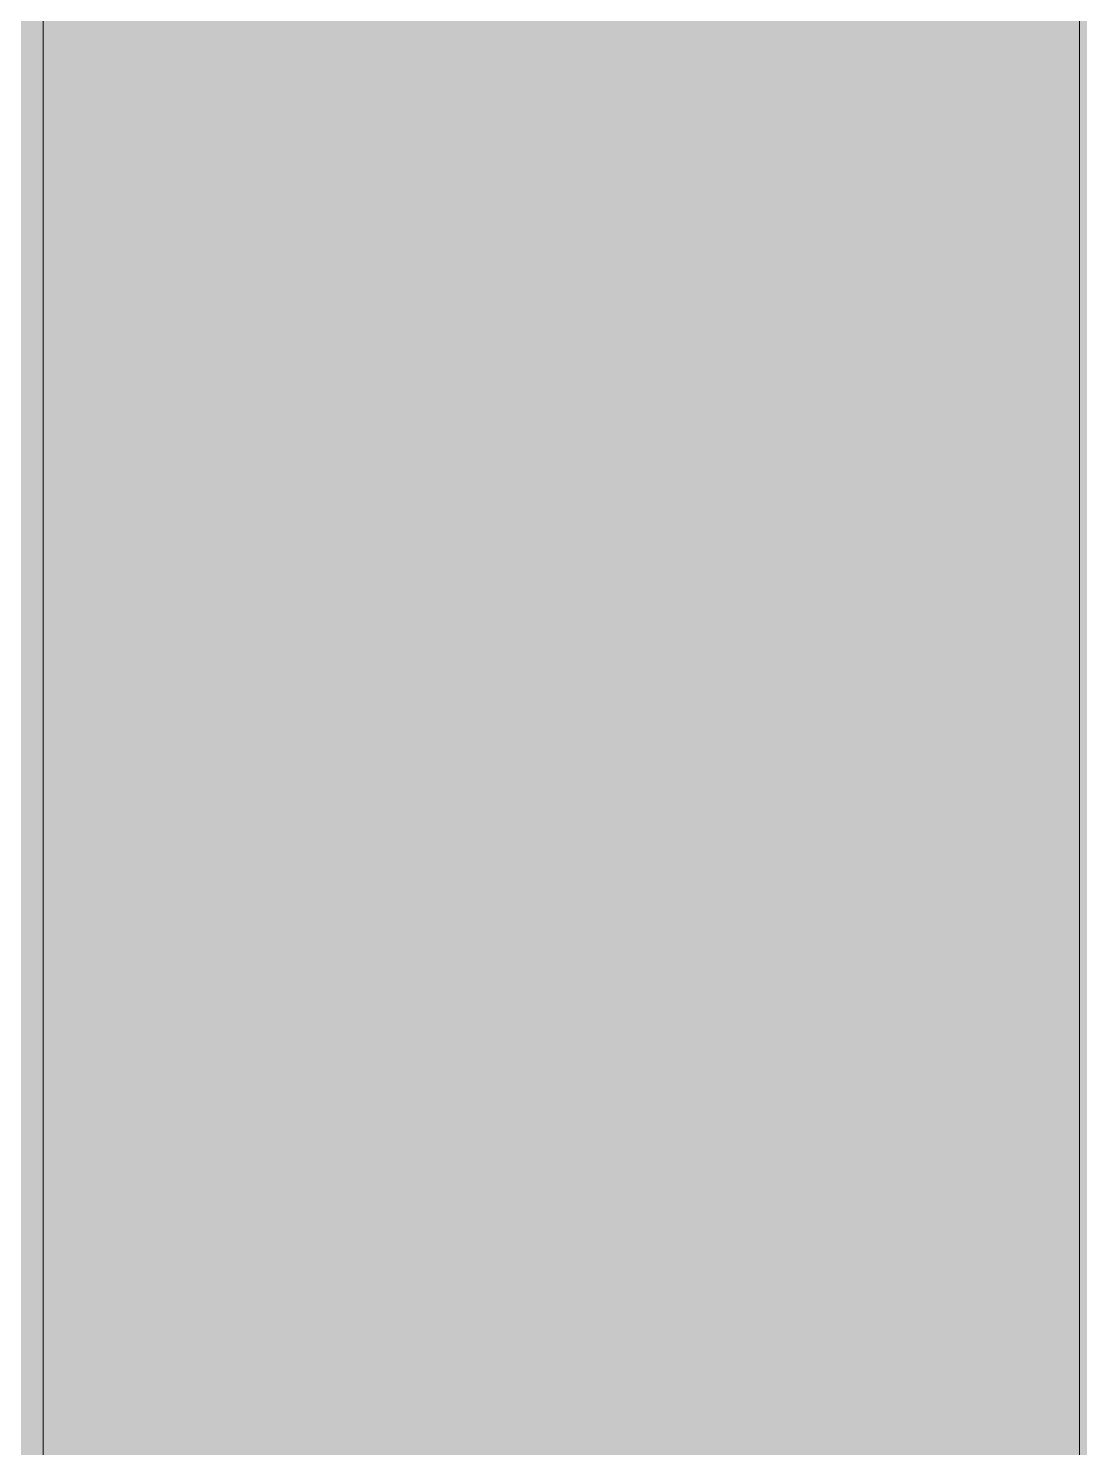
# Model space of a CAD drawing. Header units: metres. Extents: x -208 to 1512, y -277 to 123.
# Drawn here: x 830.793 to 831.582, y -4.05 to -2.984 of the extents above; entities that cross this region are included whole.
import ezdxf

# ---------------------------------------------------------------- set-up
doc = ezdxf.new("R2010")
doc.units = ezdxf.units.M
doc.header["$MEASUREMENT"] = 0
for name, color, linetype in [('325 Dachfenster', 7, 'Continuous'), ('330 Dachaufbau', 7, 'Continuous'), ('918 Lageplan Beschriftung.x', 7, 'Continuous')]:
    doc.layers.add(name, color=color, linetype=linetype)

# ---------------------------------------------------------------- blocks, each defined once
blk = doc.blocks.new('Dachfläche_55_5', base_point=(825.2562, 0.07))
at = {"layer": '330 Dachaufbau', "linetype": 'Continuous', "lineweight": 0, "true_color": 0x000000}
h = blk.add_hatch(color=18, dxfattribs=at)
h.paths.add_polyline_path([(828.7023, -0.4), (829.0123, -0.4), (829.0123, 0.07), (828.0573, 0.07), (828.0573, -0.7715), (826.3073, -0.7715), (826.3073, 0.07), (825.2562, 0.07), (825.2733, -4.6), (831.5823, -4.6), (831.5823, -0.8236), (828.7023, -0.8236)])
h.paths.add_polyline_path([(829.0623, -2.1975), (830.7623, -2.1975), (830.7623, -3.7987), (829.0623, -3.7987)], flags=0)
h.paths.add_polyline_path([(826.3323, -3.7987), (826.3323, -2.1975), (828.0323, -2.1975), (828.0323, -3.7987)], flags=0)
at = {"layer": '330 Dachaufbau', "color": 7, "linetype": 'Continuous', "lineweight": 18, "flags": 128}
blk.add_lwpolyline([(831.5823, -0.8236), (831.5823, -4.6)], dxfattribs=at)
blk = doc.blocks.new('Dachfläche_72_5', base_point=(830.8041, -2.1993))
at = {"layer": '325 Dachfenster', "color": 7, "linetype": 'Continuous', "lineweight": 13, "true_color": 0xf4f4f4, "flags": 128}
blk.add_lwpolyline([(830.8041, -4.5578), (830.8041, -2.1993)], dxfattribs=at)

msp = doc.modelspace()

# ---------------------------------------------------------------- block references
at = {"layer": '330 Dachaufbau', "color": 7, "linetype": 'Continuous', "lineweight": 18}
msp.add_blockref('Dachfläche_55_5', (825.2562, 0.07), dxfattribs=at)

# ---------------------------------------------------------------- next in the draw order: hatches: boundary and pattern name
at = {"layer": '918 Lageplan Beschriftung.x', "linetype": 'Continuous', "lineweight": 0, "true_color": 0x3f0000}
msp.add_hatch(color=18, dxfattribs=at).paths.add_polyline_path([(825.3125, -15.07), (830.6323, -15.07), (830.6323, -15.97), (838.8623, -15.97), (838.8623, -15.07), (844.1921, -15.07), (844.2425, 0.07), (838.3473, 0.07), (838.3473, 0.8), (831.1473, 0.8), (831.1473, 0.07), (825.257, 0.07)])

# ---------------------------------------------------------------- next in the draw order: block references
at = {"layer": '325 Dachfenster', "color": 7, "linetype": 'Continuous', "lineweight": 13, "true_color": 0xf4f4f4}
msp.add_blockref('Dachfläche_72_5', (830.8041, -2.1993), dxfattribs=at)

doc.saveas('drawing.dxf')
